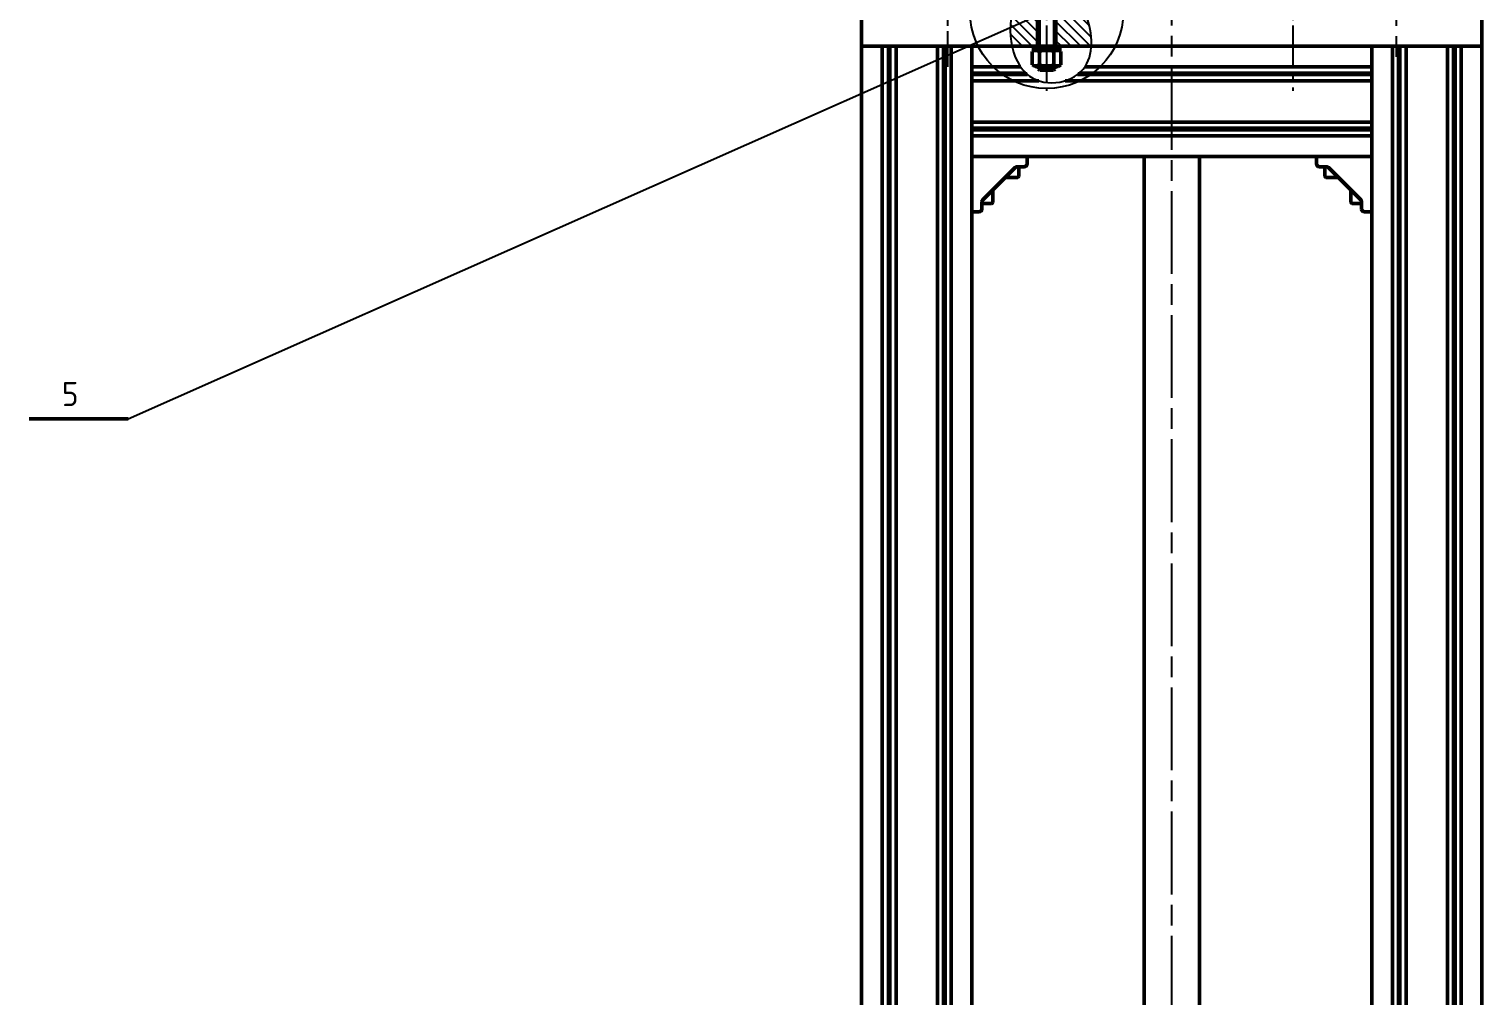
# Model space of a CAD drawing. Header units: millimetres. Extents: x 32504 to 36677, y 41990 to 42879.
# Drawn here: x 33010 to 33220.8, y 42574.9 to 42715.1 of the extents above; entities that cross this region are included whole.
import ezdxf

# ---------------------------------------------------------------- set-up
doc = ezdxf.new("R2010")
doc.units = ezdxf.units.MM
doc.linetypes.add('AM_ISO08W050', pattern=[18, 12, -1.5, 3, -1.5])
doc.linetypes.add('AM_ISO08W050x2', pattern=[9, 6, -0.75, 1.5, -0.75])
for name, color, linetype, lineweight in [('AM_0N', 7, 'Continuous', 50), ('AM_4N', 3, 'Continuous', 25), ('AM_5', 3, 'Continuous', 25), ('Duong_tam', 4, 'AM_ISO08W050', 25), ('Net_dam', 7, 'Continuous', 50), ('Net_manh', 3, 'Continuous', 25)]:
    doc.layers.add(name, color=color, linetype=linetype, lineweight=lineweight)
doc.styles.add('TCVN 7284', font='tcvn7284-2003i.ttf', dxfattribs={"height": 3.5})

msp = doc.modelspace()

# ---------------------------------------------------------------- hatches: boundary and pattern name
at = {"layer": 'Net_manh'}
h = msp.add_hatch(dxfattribs=at)
h.set_pattern_fill('_U', color=256, angle=315, pattern_type=0)
h.set_pattern_definition([(315, (40770.734, 60492.4859), (0.70710678, 0.70710678), [])])
edge = h.paths.add_edge_path()
edge.add_line((33156.3118, 42717.6297), (33152.6685, 42717.6297))
edge.add_spline(control_points=[(33152.6685, 42717.6297), (33152.2903, 42716.0151), (33152.285, 42714.2388), (33152.6401, 42712.6297)], knot_values=[4.216016, 4.216016, 4.216016, 4.216016, 8.94206701, 8.94206701, 8.94206701, 8.94206701], degree=3, periodic=0)
edge.add_line((33152.6401, 42712.6297), (33156.3118, 42712.6297))
edge.add_line((33156.3118, 42712.6297), (33156.3118, 42717.6297))
edge = h.paths.add_edge_path()
edge.add_line((33159.0118, 42712.6297), (33159.5818, 42712.6297))
edge.add_line((33159.5818, 42712.6297), (33164.1377, 42712.6297))
edge.add_spline(control_points=[(33164.1377, 42712.6297), (33164.2366, 42714.2477), (33163.8713, 42716.0415), (33163.2095, 42717.6297)], knot_values=[27.57671243, 27.57671243, 27.57671243, 27.57671243, 32.48722094, 32.48722094, 32.48722094, 32.48722094], degree=3, periodic=0)
edge.add_line((33163.2095, 42717.6297), (33159.0118, 42717.6297))
edge.add_line((33159.0118, 42717.6297), (33159.0118, 42712.6297))

# ---------------------------------------------------------------- linework, layer by layer
at = {"layer": 'AM_0N'}
for p, q in [((33158.8618, 42720.1697), (33158.8618, 42712.6297)), ((33155.5828, 42711.882), (33156.0118, 42712.1297)), ((33155.5828, 42711.882), (33155.5828, 42709.9374)), ((33155.7418, 42712.6297), (33155.7418, 42712.1297)), ((33157.3798, 42712.6297), (33155.7418, 42712.6297)), ((33157.5618, 42712.1297), (33155.7418, 42712.1297)), ((33159.3118, 42712.1297), (33156.0118, 42712.1297)), ((33156.6223, 42711.882), (33156.6223, 42709.9374)), ((33157.5618, 42712.1297), (33157.3798, 42712.6297)), ((33159.5818, 42712.6297), (33157.5798, 42712.6297)), ((33157.7618, 42712.1297), (33157.5798, 42712.6297)), ((33159.5818, 42712.1297), (33157.7618, 42712.1297)), ((33158.7013, 42711.882), (33158.7013, 42709.9374)), ((33159.7408, 42711.882), (33159.3118, 42712.1297)), ((33159.5818, 42712.1297), (33159.5818, 42712.6297)), ((33159.7408, 42711.882), (33159.7408, 42709.9374)), ((33155.5828, 42709.9374), (33156.0118, 42709.6897)), ((33158.647, 42709.6897), (33156.0118, 42709.6897)), ((33156.4618, 42709.6897), (33156.4618, 42709.3844)), ((33156.6765, 42709.1697), (33156.4618, 42709.3844)), ((33156.4618, 42709.3844), (33158.8618, 42709.3844)), ((33156.6765, 42709.1697), (33158.647, 42709.1697)), ((33159.3118, 42709.6897), (33158.647, 42709.6897)), ((33158.8618, 42709.3844), (33158.647, 42709.1697)), ((33158.8618, 42709.6897), (33158.8618, 42709.3844)), ((33159.7408, 42709.9374), (33159.3118, 42709.6897))]:
    msp.add_line(p, q, dxfattribs=at)
for centre, radius, start, end in [((33156.1025, 42711.1241), 0.9191, 55.561531, 115.561531), ((33157.6618, 42708.6085), 3.4346, 72.383031, 107.616969), ((33159.221, 42711.1241), 0.9191, 64.438469, 124.438469), ((33156.1025, 42710.6954), 0.9191, 244.438469, 304.438469), ((33157.6618, 42713.211), 3.4346, 252.383031, 287.616969), ((33159.221, 42710.6954), 0.9191, 235.561531, 295.561531)]:
    msp.add_arc(centre, radius, start, end, dxfattribs=at)
at = {"layer": 'AM_4N'}
for p, q in [((33156.6765, 42720.1697), (33156.6765, 42712.6297)), ((33158.647, 42720.1697), (33158.647, 42712.6297)), ((33156.6765, 42709.6897), (33156.6765, 42709.1697)), ((33158.647, 42709.6897), (33158.647, 42709.1697))]:
    msp.add_line(p, q, dxfattribs=at)
at = {"layer": 'AM_5'}
msp.add_line((33024.3904, 42658.6116), (33173.2512, 42724.6297), dxfattribs=at)
at = {"layer": 'Duong_tam'}
for p, q in [((33175.8218, 42301.6297), (33175.8218, 42727.6297)), ((33208.399, 42727.6115), (33208.399, 42709.6297))]:
    msp.add_line(p, q, dxfattribs=at)
at = {"layer": 'Duong_tam', "linetype": 'AM_ISO08W050x2'}
for p, q in [((33157.6618, 42724.6697), (33157.6618, 42706.1697)), ((33193.3906, 42724.6681), (33193.3906, 42706.1681)), ((33143.2969, 42723.8442), (33143.2969, 42709.6297))]:
    msp.add_line(p, q, dxfattribs=at)
at = {"layer": 'Net_dam'}
for p, q in [((33156.3118, 42720.1697), (33156.3118, 42712.6297)), ((33156.451, 42720.1697), (33156.451, 42712.6297)), ((33159.0118, 42720.1697), (33159.0118, 42712.6297)), ((33130.8218, 42712.6297), (33130.8218, 42717.6297)), ((33220.8218, 42717.6297), (33220.8218, 42712.6297)), ((33130.8218, 42712.6297), (33130.8218, 42314.6297)), ((33130.8218, 42712.6297), (33131.4218, 42712.6297)), ((33131.4218, 42712.6297), (33133.7618, 42712.6297)), ((33131.8218, 42712.6297), (33219.8218, 42712.6297)), ((33133.8218, 42712.6297), (33133.8218, 42316.6297)), ((33134.7178, 42712.6297), (33134.7178, 42316.6297)), ((33134.8218, 42712.6297), (33134.8218, 42316.6297)), ((33134.9257, 42712.6297), (33134.9257, 42316.6297)), ((33135.8218, 42712.6297), (33135.8218, 42314.6297)), ((33135.8818, 42712.6297), (33141.7618, 42712.6297)), ((33141.8218, 42712.6297), (33141.8218, 42314.6297)), ((33142.7178, 42712.6297), (33142.7178, 42316.6297)), ((33142.8218, 42712.6297), (33142.8218, 42316.6297)), ((33142.9257, 42712.6297), (33142.9257, 42316.6297)), ((33143.8218, 42712.6297), (33143.8218, 42316.6297)), ((33143.8818, 42712.6297), (33146.2218, 42712.6297)), ((33146.8218, 42712.0297), (33146.8218, 42712.6297)), ((33146.8218, 42709.6897), (33146.8218, 42712.0297)), ((33155.7418, 42712.6297), (33157.6618, 42712.6297)), ((33204.8218, 42712.0297), (33204.8218, 42712.6297)), ((33204.8218, 42709.6897), (33204.8218, 42712.0297)), ((33207.7618, 42712.6297), (33205.4218, 42712.6297)), ((33207.8218, 42316.6297), (33207.8218, 42712.6297)), ((33208.7178, 42316.6297), (33208.7178, 42712.6297)), ((33208.8218, 42316.6297), (33208.8218, 42712.6297)), ((33208.9257, 42316.6297), (33208.9257, 42712.6297)), ((33209.8218, 42314.6297), (33209.8218, 42712.6297)), ((33215.7618, 42712.6297), (33209.8818, 42712.6297)), ((33215.8218, 42314.6297), (33215.8218, 42712.6297)), ((33216.7178, 42316.6297), (33216.7178, 42712.6297)), ((33216.8218, 42316.6297), (33216.8218, 42712.6297)), ((33216.9257, 42316.6297), (33216.9257, 42712.6297)), ((33217.8218, 42316.6297), (33217.8218, 42712.6297)), ((33220.2218, 42712.6297), (33217.8818, 42712.6297)), ((33220.8218, 42712.6297), (33220.2218, 42712.6297)), ((33220.8218, 42314.6297), (33220.8218, 42712.6297)), ((33146.8218, 42709.6297), (33146.8218, 42709.6897)), ((33146.8218, 42709.6297), (33153.8969, 42709.6297)), ((33146.8218, 42709.6297), (33146.8218, 42707.6297)), ((33163.1958, 42709.6297), (33204.8218, 42709.6297)), ((33204.8218, 42709.6297), (33204.8218, 42709.6897)), ((33204.8218, 42707.6297), (33204.8218, 42709.6297)), ((33146.8218, 42708.7336), (33154.664, 42708.7336)), ((33146.8218, 42708.6297), (33154.7775, 42708.6297)), ((33146.8218, 42708.5258), (33154.8983, 42708.5258)), ((33146.8218, 42707.5697), (33146.8218, 42707.6297)), ((33146.8218, 42707.6297), (33156.5338, 42707.6297)), ((33146.8218, 42701.6897), (33146.8218, 42707.5697)), ((33160.3306, 42707.6297), (33204.8218, 42707.6297)), ((33162.1174, 42708.5258), (33204.8218, 42708.5258)), ((33162.2521, 42708.6297), (33204.8218, 42708.6297)), ((33162.3781, 42708.7336), (33204.8218, 42708.7336)), ((33204.8218, 42707.5697), (33204.8218, 42707.6297)), ((33204.8218, 42701.6897), (33204.8218, 42707.5697)), ((33146.8218, 42701.6297), (33146.8218, 42701.6897)), ((33146.8218, 42701.6297), (33204.8218, 42701.6297)), ((33146.8218, 42701.6297), (33146.8218, 42699.6297)), ((33146.8218, 42700.7336), (33204.8218, 42700.7336)), ((33204.8218, 42701.6297), (33204.8218, 42701.6897)), ((33204.8218, 42699.6297), (33204.8218, 42701.6297)), ((33146.8218, 42700.6297), (33204.8218, 42700.6297)), ((33146.8218, 42700.5258), (33204.8218, 42700.5258)), ((33146.8218, 42699.5697), (33146.8218, 42699.6297)), ((33146.8218, 42699.6297), (33204.8218, 42699.6297)), ((33146.8218, 42697.2297), (33146.8218, 42699.5697)), ((33204.8218, 42699.5697), (33204.8218, 42699.6297)), ((33204.8218, 42697.2297), (33204.8218, 42699.5697)), ((33146.8218, 42696.6297), (33146.8218, 42697.2297)), ((33146.8218, 42696.6297), (33146.8218, 42688.6297)), ((33154.8218, 42696.6297), (33146.8218, 42696.6297)), ((33146.8218, 42696.6297), (33204.8218, 42696.6297)), ((33146.8218, 42696.6297), (33146.8218, 42335.6297)), ((33154.8218, 42695.5697), (33154.8218, 42696.6297)), ((33171.8218, 42696.6297), (33171.8218, 42536.4055)), ((33179.8218, 42536.4055), (33179.8218, 42696.6297)), ((33196.8218, 42696.6297), (33204.8218, 42696.6297)), ((33196.8218, 42695.5697), (33196.8218, 42696.6297)), ((33204.8218, 42696.6297), (33204.8218, 42697.2297)), ((33204.8218, 42696.6297), (33204.8218, 42688.6297)), ((33204.8218, 42335.6297), (33204.8218, 42696.6297)), ((33148.3989, 42690.3469), (33153.1046, 42695.0526)), ((33153.3874, 42695.1697), (33154.4218, 42695.1697)), ((33153.6218, 42694.2297), (33153.6218, 42695.1697)), ((33153.6218, 42694.2297), (33153.6218, 42695.1697)), ((33153.6218, 42693.7697), (33153.6218, 42695.1697)), ((33198.2561, 42695.1697), (33197.2218, 42695.1697)), ((33198.0218, 42695.1697), (33198.0218, 42694.2297)), ((33198.0218, 42693.7697), (33198.0218, 42695.1697)), ((33203.2446, 42690.3469), (33198.5389, 42695.0526)), ((33153.4618, 42693.6097), (33151.6618, 42693.6097)), ((33198.1818, 42693.6097), (33199.9818, 42693.6097)), ((33149.8418, 42691.7897), (33149.8418, 42689.9897)), ((33201.8018, 42691.7897), (33201.8018, 42689.9897)), ((33146.8218, 42688.6297), (33147.8818, 42688.6297)), ((33148.2818, 42689.0297), (33148.2818, 42690.064)), ((33148.2818, 42689.8297), (33149.2218, 42689.8297)), ((33148.2818, 42689.8297), (33149.2218, 42689.8297)), ((33148.2818, 42689.8297), (33149.6818, 42689.8297)), ((33203.3618, 42689.8297), (33201.9618, 42689.8297)), ((33202.4218, 42689.8297), (33203.3618, 42689.8297)), ((33203.3618, 42689.0297), (33203.3618, 42690.064)), ((33204.8218, 42688.6297), (33203.7618, 42688.6297)), ((33024.3904, 42658.6116), (33010.0166, 42658.6116))]:
    msp.add_line(p, q, dxfattribs=at)
for centre, radius, start, end in [((33153.3874, 42694.7697), 0.4, 90, 135), ((33154.4218, 42695.5697), 0.4, 270, 0), ((33197.2218, 42695.5697), 0.4, 180, 270), ((33198.2561, 42694.7697), 0.4, 45, 90), ((33153.4618, 42693.7697), 0.16, 270, 0), ((33198.1818, 42693.7697), 0.16, 180, 270), ((33148.6818, 42690.064), 0.4, 135, 180), ((33202.9618, 42690.064), 0.4, 0, 45), ((33147.8818, 42689.0297), 0.4, 270, 0), ((33149.6818, 42689.9897), 0.16, 270, 0), ((33201.9618, 42689.9897), 0.16, 180, 270), ((33203.7618, 42689.0297), 0.4, 180, 270)]:
    msp.add_arc(centre, radius, start, end, dxfattribs=at)
at = {"layer": 'Net_manh', "color": 3, "linetype": 'Continuous', "lineweight": 25}
msp.add_circle((33157.6618, 42717.6297), 11.1184, dxfattribs=at)
at = {"layer": 'Net_manh'}
msp.add_open_spline([(33154.4882, 42721.4397), (33154.0664, 42720.8133), (33151.4511, 42716.9294), (33152.8645, 42705.7241), (33164.9376, 42707.8347), (33164.2097, 42716.1133), (33162.3412, 42719.4045), (33161.7908, 42720.1697)], degree=3, knots=[0, 0, 0, 0, 2.30170813, 14.26967116, 24.33506782, 32.48722094, 35.33809378, 35.33809378, 35.33809378, 35.33809378], dxfattribs=at)

# ---------------------------------------------------------------- texts
at = {"layer": 'AM_5', "color": 30, "insert": (33015.9825, 42660.4491), "char_height": 3.5, "attachment_point": 8, "style": 'TCVN 7284'}
msp.add_mtext('5', dxfattribs=at)

doc.saveas('drawing.dxf')
